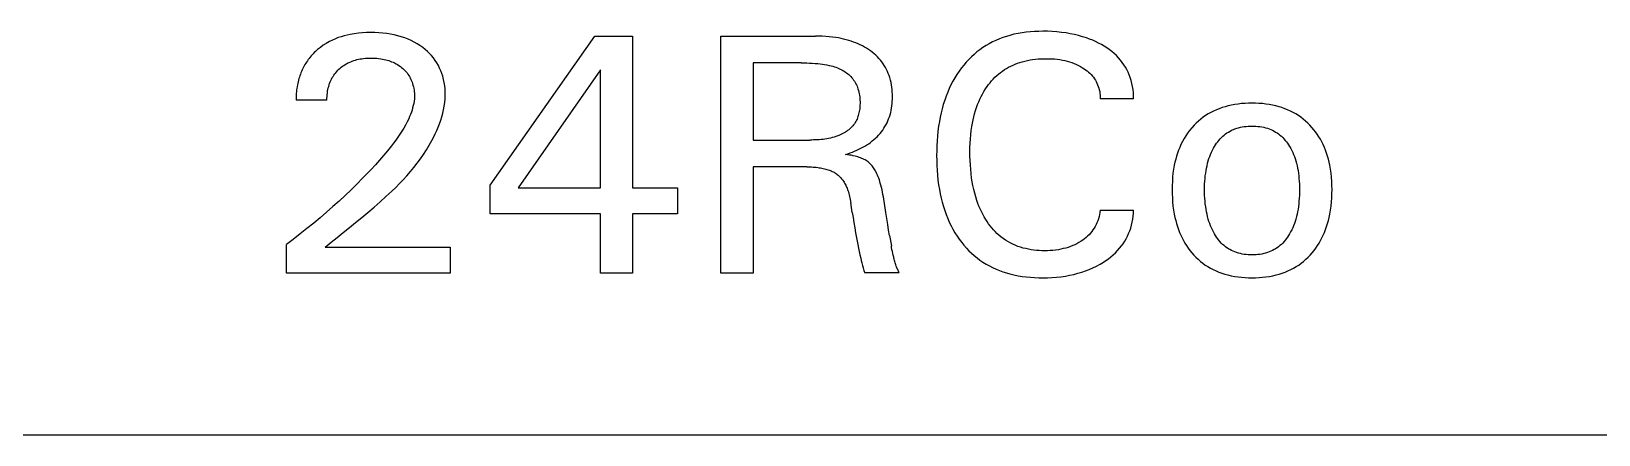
# Model space of a CAD drawing. Extents: x 0 to 420, y 0 to 297.
# Drawn here: x 153.7 to 168.22, y 180.97 to 184.71 of the extents above; entities that cross this region are included whole.
import ezdxf

# ---------------------------------------------------------------- set-up
doc = ezdxf.new("R2010")
doc.units = 0
doc.header["$LTSCALE"] = 23.1
doc.layers.add('10000_FRONT', color=7, linetype='CONTINUOUS')

msp = doc.modelspace()

# ---------------------------------------------------------------- linework, layer by layer
at = {"layer": '10000_FRONT', "color": 7, "linetype": 'CONTINUOUS'}
for p, q in [((156.596, 184.67), (156.568, 184.662)), ((156.623, 184.677), (156.596, 184.67)), ((156.652, 184.683), (156.623, 184.677)), ((156.689, 184.69), (156.652, 184.683)), ((156.727, 184.695), (156.689, 184.69)), ((156.765, 184.698), (156.727, 184.695)), ((156.803, 184.7), (156.765, 184.698)), ((156.841, 184.701), (156.803, 184.7)), ((156.879, 184.701), (156.841, 184.701)), ((156.916, 184.699), (156.879, 184.701)), ((156.953, 184.696), (156.916, 184.699)), ((156.99, 184.691), (156.953, 184.696)), ((157.026, 184.686), (156.99, 184.691)), ((157.059, 184.679), (157.026, 184.686)), ((157.092, 184.671), (157.059, 184.679)), ((157.124, 184.662), (157.092, 184.671)), ((162.763, 184.674), (162.73, 184.665)), ((162.8, 184.684), (162.763, 184.674)), ((162.838, 184.692), (162.8, 184.684)), ((162.876, 184.698), (162.838, 184.692)), ((162.914, 184.703), (162.876, 184.698)), ((162.952, 184.707), (162.914, 184.703)), ((162.99, 184.71), (162.952, 184.707)), ((163.029, 184.711), (162.99, 184.71)), ((163.067, 184.712), (163.029, 184.711)), ((163.11, 184.712), (163.067, 184.712)), ((163.154, 184.71), (163.11, 184.712)), ((163.197, 184.707), (163.154, 184.71)), ((163.24, 184.702), (163.197, 184.707)), ((163.283, 184.697), (163.24, 184.702)), ((163.321, 184.69), (163.283, 184.697)), ((163.36, 184.682), (163.321, 184.69)), ((163.398, 184.673), (163.36, 184.682)), ((163.435, 184.662), (163.398, 184.673)), ((156.339, 184.533), (156.329, 184.523)), ((156.35, 184.542), (156.339, 184.533)), ((156.359, 184.549), (156.35, 184.542)), ((156.367, 184.556), (156.359, 184.549)), ((156.376, 184.563), (156.367, 184.556)), ((156.402, 184.582), (156.376, 184.563)), ((156.43, 184.6), (156.402, 184.582)), ((156.459, 184.616), (156.43, 184.6)), ((156.488, 184.63), (156.459, 184.616)), ((156.514, 184.642), (156.488, 184.63)), ((156.541, 184.653), (156.514, 184.642)), ((156.568, 184.662), (156.541, 184.653)), ((157.156, 184.651), (157.124, 184.662)), ((157.187, 184.639), (157.156, 184.651)), ((157.216, 184.626), (157.187, 184.639)), ((157.244, 184.612), (157.216, 184.626)), ((157.271, 184.596), (157.244, 184.612)), ((157.297, 184.579), (157.271, 184.596)), ((157.323, 184.561), (157.297, 184.579)), ((157.345, 184.544), (157.323, 184.561)), ((157.366, 184.525), (157.345, 184.544)), ((157.386, 184.506), (157.366, 184.525)), ((157.948, 183.284), (158.918, 184.668)), ((158.918, 184.668), (159.266, 184.668)), ((159.266, 184.668), (159.266, 183.259)), ((160.084, 182.468), (160.084, 184.668)), ((160.084, 184.668), (160.961, 184.668)), ((160.992, 184.668), (160.961, 184.668)), ((161.024, 184.667), (160.992, 184.668)), ((161.056, 184.665), (161.024, 184.667)), ((161.087, 184.662), (161.056, 184.665)), ((161.119, 184.659), (161.087, 184.662)), ((161.15, 184.654), (161.119, 184.659)), ((161.174, 184.65), (161.15, 184.654)), ((161.198, 184.646), (161.174, 184.65)), ((161.222, 184.64), (161.198, 184.646)), ((161.245, 184.634), (161.222, 184.64)), ((161.269, 184.628), (161.245, 184.634)), ((161.292, 184.62), (161.269, 184.628)), ((161.315, 184.612), (161.292, 184.62)), ((161.335, 184.604), (161.315, 184.612)), ((161.356, 184.596), (161.335, 184.604)), ((161.376, 184.586), (161.356, 184.596)), ((161.396, 184.576), (161.376, 184.586)), ((161.415, 184.566), (161.396, 184.576)), ((161.435, 184.554), (161.415, 184.566)), ((161.453, 184.542), (161.435, 184.554)), ((161.471, 184.53), (161.453, 184.542)), ((161.487, 184.517), (161.471, 184.53)), ((162.484, 184.541), (162.457, 184.52)), ((162.512, 184.561), (162.484, 184.541)), ((162.541, 184.58), (162.512, 184.561)), ((162.571, 184.597), (162.541, 184.58)), ((162.602, 184.613), (162.571, 184.597)), ((162.633, 184.628), (162.602, 184.613)), ((162.665, 184.641), (162.633, 184.628)), ((162.697, 184.654), (162.665, 184.641)), ((162.73, 184.665), (162.697, 184.654)), ((163.472, 184.65), (163.435, 184.662)), ((163.501, 184.64), (163.472, 184.65)), ((163.529, 184.629), (163.501, 184.64)), ((163.556, 184.616), (163.529, 184.629)), ((163.583, 184.603), (163.556, 184.616)), ((163.61, 184.589), (163.583, 184.603)), ((163.636, 184.573), (163.61, 184.589)), ((163.66, 184.558), (163.636, 184.573)), ((163.683, 184.542), (163.66, 184.558)), ((163.706, 184.524), (163.683, 184.542)), ((156.225, 184.391), (156.218, 184.378)), ((156.232, 184.403), (156.225, 184.391)), ((156.239, 184.415), (156.232, 184.403)), ((156.247, 184.427), (156.239, 184.415)), ((156.255, 184.439), (156.247, 184.427)), ((156.263, 184.45), (156.255, 184.439)), ((156.272, 184.461), (156.263, 184.45)), ((156.281, 184.472), (156.272, 184.461)), ((156.29, 184.483), (156.281, 184.472)), ((156.299, 184.493), (156.29, 184.483)), ((156.309, 184.504), (156.299, 184.493)), ((156.319, 184.514), (156.309, 184.504)), ((156.329, 184.523), (156.319, 184.514)), ((156.569, 184.379), (156.581, 184.387)), ((156.581, 184.387), (156.592, 184.396)), ((156.592, 184.396), (156.604, 184.404)), ((156.604, 184.404), (156.617, 184.411)), ((156.617, 184.411), (156.63, 184.418)), ((156.63, 184.418), (156.643, 184.424)), ((156.643, 184.424), (156.657, 184.43)), ((156.657, 184.43), (156.67, 184.436)), ((156.67, 184.436), (156.684, 184.441)), ((156.684, 184.441), (156.699, 184.445)), ((156.699, 184.445), (156.713, 184.449)), ((156.713, 184.449), (156.728, 184.453)), ((156.728, 184.453), (156.744, 184.456)), ((156.744, 184.456), (156.76, 184.458)), ((156.76, 184.458), (156.776, 184.461)), ((156.776, 184.461), (156.792, 184.462)), ((156.792, 184.462), (156.809, 184.463)), ((156.809, 184.463), (156.825, 184.464)), ((156.825, 184.464), (156.841, 184.464)), ((156.841, 184.464), (156.86, 184.464)), ((156.86, 184.464), (156.878, 184.463)), ((156.878, 184.463), (156.897, 184.462)), ((156.897, 184.462), (156.915, 184.46)), ((156.915, 184.46), (156.934, 184.457)), ((156.934, 184.457), (156.952, 184.454)), ((156.952, 184.454), (156.966, 184.451)), ((156.966, 184.451), (156.98, 184.448)), ((156.98, 184.448), (156.994, 184.444)), ((156.994, 184.444), (157.008, 184.44)), ((157.008, 184.44), (157.021, 184.435)), ((157.021, 184.435), (157.035, 184.43)), ((157.035, 184.43), (157.048, 184.425)), ((157.048, 184.425), (157.062, 184.418)), ((157.062, 184.418), (157.076, 184.411)), ((157.076, 184.411), (157.09, 184.403)), ((157.09, 184.403), (157.103, 184.394)), ((157.103, 184.394), (157.116, 184.385)), ((157.116, 184.385), (157.128, 184.375)), ((157.405, 184.486), (157.386, 184.506)), ((157.423, 184.465), (157.405, 184.486)), ((157.439, 184.442), (157.423, 184.465)), ((157.454, 184.42), (157.439, 184.442)), ((157.468, 184.396), (157.454, 184.42)), ((157.48, 184.371), (157.468, 184.396)), ((160.385, 184.419), (160.385, 183.703)), ((160.83, 184.419), (160.385, 184.419)), ((160.83, 184.419), (160.855, 184.419)), ((160.855, 184.419), (160.881, 184.418)), ((160.881, 184.418), (160.906, 184.417)), ((160.906, 184.417), (160.932, 184.416)), ((160.932, 184.416), (160.957, 184.414)), ((160.957, 184.414), (160.983, 184.412)), ((160.983, 184.412), (161.004, 184.41)), ((161.004, 184.41), (161.025, 184.407)), ((161.025, 184.407), (161.046, 184.404)), ((161.046, 184.404), (161.066, 184.4)), ((161.066, 184.4), (161.087, 184.395)), ((161.087, 184.395), (161.108, 184.391)), ((161.108, 184.391), (161.122, 184.387)), ((161.122, 184.387), (161.136, 184.383)), ((161.136, 184.383), (161.15, 184.378)), ((161.504, 184.504), (161.487, 184.517)), ((161.52, 184.49), (161.504, 184.504)), ((161.535, 184.475), (161.52, 184.49)), ((161.549, 184.46), (161.535, 184.475)), ((161.563, 184.444), (161.549, 184.46)), ((161.576, 184.428), (161.563, 184.444)), ((161.588, 184.411), (161.576, 184.428)), ((161.599, 184.394), (161.588, 184.411)), ((161.61, 184.376), (161.599, 184.394)), ((162.335, 184.399), (162.314, 184.372)), ((162.358, 184.425), (162.335, 184.399)), ((162.381, 184.45), (162.358, 184.425)), ((162.405, 184.475), (162.381, 184.45)), ((162.431, 184.498), (162.405, 184.475)), ((162.457, 184.52), (162.431, 184.498)), ((162.75, 184.378), (162.77, 184.389)), ((162.77, 184.389), (162.791, 184.398)), ((162.791, 184.398), (162.811, 184.407)), ((162.811, 184.407), (162.832, 184.415)), ((162.832, 184.415), (162.854, 184.423)), ((162.854, 184.423), (162.875, 184.429)), ((162.875, 184.429), (162.9, 184.436)), ((162.9, 184.436), (162.924, 184.441)), ((162.924, 184.441), (162.949, 184.446)), ((162.949, 184.446), (162.973, 184.45)), ((162.973, 184.45), (162.998, 184.453)), ((162.998, 184.453), (163.023, 184.455)), ((163.023, 184.455), (163.048, 184.457)), ((163.048, 184.457), (163.073, 184.458)), ((163.073, 184.458), (163.098, 184.458)), ((163.098, 184.458), (163.124, 184.458)), ((163.124, 184.458), (163.149, 184.456)), ((163.149, 184.456), (163.175, 184.455)), ((163.175, 184.455), (163.2, 184.452)), ((163.2, 184.452), (163.225, 184.449)), ((163.225, 184.449), (163.248, 184.445)), ((163.248, 184.445), (163.271, 184.44)), ((163.271, 184.44), (163.293, 184.434)), ((163.293, 184.434), (163.315, 184.428)), ((163.315, 184.428), (163.337, 184.421)), ((163.337, 184.421), (163.358, 184.413)), ((163.358, 184.413), (163.378, 184.404)), ((163.378, 184.404), (163.397, 184.395)), ((163.397, 184.395), (163.416, 184.385)), ((163.416, 184.385), (163.435, 184.374)), ((163.728, 184.506), (163.706, 184.524)), ((163.749, 184.487), (163.728, 184.506)), ((163.768, 184.466), (163.749, 184.487)), ((163.787, 184.445), (163.768, 184.466)), ((163.803, 184.424), (163.787, 184.445)), ((163.819, 184.402), (163.803, 184.424)), ((163.833, 184.379), (163.819, 184.402)), ((156.169, 184.244), (156.165, 184.229)), ((156.173, 184.259), (156.169, 184.244)), ((156.177, 184.273), (156.173, 184.259)), ((156.181, 184.287), (156.177, 184.273)), ((156.185, 184.3), (156.181, 184.287)), ((156.19, 184.314), (156.185, 184.3)), ((156.195, 184.327), (156.19, 184.314)), ((156.2, 184.34), (156.195, 184.327)), ((156.206, 184.353), (156.2, 184.34)), ((156.212, 184.366), (156.206, 184.353)), ((156.218, 184.378), (156.212, 184.366)), ((156.461, 184.229), (156.466, 184.242)), ((156.466, 184.242), (156.472, 184.256)), ((156.472, 184.256), (156.478, 184.269)), ((156.478, 184.269), (156.485, 184.282)), ((156.485, 184.282), (156.493, 184.294)), ((156.493, 184.294), (156.501, 184.306)), ((156.501, 184.306), (156.509, 184.317)), ((156.509, 184.317), (156.518, 184.328)), ((156.518, 184.328), (156.527, 184.339)), ((156.527, 184.339), (156.537, 184.35)), ((156.537, 184.35), (156.547, 184.36)), ((156.547, 184.36), (156.558, 184.369)), ((156.558, 184.369), (156.569, 184.379)), ((157.128, 184.375), (157.139, 184.366)), ((157.139, 184.366), (157.149, 184.357)), ((157.149, 184.357), (157.159, 184.347)), ((157.159, 184.347), (157.169, 184.336)), ((157.169, 184.336), (157.178, 184.326)), ((157.178, 184.326), (157.186, 184.315)), ((157.186, 184.315), (157.194, 184.303)), ((157.194, 184.303), (157.201, 184.291)), ((157.201, 184.291), (157.208, 184.279)), ((157.208, 184.279), (157.214, 184.266)), ((157.214, 184.266), (157.22, 184.253)), ((157.22, 184.253), (157.225, 184.24)), ((157.225, 184.24), (157.23, 184.227)), ((157.491, 184.346), (157.48, 184.371)), ((157.5, 184.321), (157.491, 184.346)), ((157.509, 184.295), (157.5, 184.321)), ((157.516, 184.266), (157.509, 184.295)), ((157.522, 184.237), (157.516, 184.266)), ((157.527, 184.207), (157.522, 184.237)), ((158.971, 184.355), (158.206, 183.259)), ((158.971, 183.259), (158.971, 184.355)), ((161.15, 184.378), (161.164, 184.373)), ((161.164, 184.373), (161.177, 184.367)), ((161.177, 184.367), (161.191, 184.362)), ((161.191, 184.362), (161.204, 184.355)), ((161.204, 184.355), (161.216, 184.349)), ((161.216, 184.349), (161.227, 184.342)), ((161.227, 184.342), (161.238, 184.334)), ((161.238, 184.334), (161.249, 184.327)), ((161.249, 184.327), (161.26, 184.318)), ((161.26, 184.318), (161.27, 184.31)), ((161.27, 184.31), (161.28, 184.301)), ((161.28, 184.301), (161.289, 184.291)), ((161.289, 184.291), (161.298, 184.281)), ((161.298, 184.281), (161.307, 184.271)), ((161.307, 184.271), (161.314, 184.26)), ((161.314, 184.26), (161.322, 184.249)), ((161.322, 184.249), (161.328, 184.237)), ((161.328, 184.237), (161.335, 184.226)), ((161.62, 184.358), (161.61, 184.376)), ((161.628, 184.339), (161.62, 184.358)), ((161.636, 184.32), (161.628, 184.339)), ((161.644, 184.301), (161.636, 184.32)), ((161.65, 184.282), (161.644, 184.301)), ((161.656, 184.26), (161.65, 184.282)), ((161.661, 184.238), (161.656, 184.26)), ((161.666, 184.216), (161.661, 184.238)), ((162.234, 184.248), (162.216, 184.215)), ((162.252, 184.28), (162.234, 184.248)), ((162.271, 184.311), (162.252, 184.28)), ((162.292, 184.342), (162.271, 184.311)), ((162.314, 184.372), (162.292, 184.342)), ((162.564, 184.217), (162.578, 184.235)), ((162.578, 184.235), (162.593, 184.252)), ((162.593, 184.252), (162.608, 184.269)), ((162.608, 184.269), (162.624, 184.285)), ((162.624, 184.285), (162.64, 184.301)), ((162.64, 184.301), (162.657, 184.315)), ((162.657, 184.315), (162.675, 184.329)), ((162.675, 184.329), (162.693, 184.343)), ((162.693, 184.343), (162.711, 184.356)), ((162.711, 184.356), (162.731, 184.367)), ((162.731, 184.367), (162.75, 184.378)), ((163.435, 184.374), (163.449, 184.365)), ((163.449, 184.365), (163.463, 184.355)), ((163.463, 184.355), (163.477, 184.344)), ((163.477, 184.344), (163.49, 184.334)), ((163.49, 184.334), (163.503, 184.322)), ((163.503, 184.322), (163.515, 184.31)), ((163.515, 184.31), (163.526, 184.297)), ((163.526, 184.297), (163.536, 184.285)), ((163.536, 184.285), (163.545, 184.272)), ((163.545, 184.272), (163.554, 184.259)), ((163.554, 184.259), (163.561, 184.245)), ((163.561, 184.245), (163.568, 184.231)), ((163.846, 184.356), (163.833, 184.379)), ((163.857, 184.332), (163.846, 184.356)), ((163.868, 184.307), (163.857, 184.332)), ((163.877, 184.282), (163.868, 184.307)), ((163.886, 184.255), (163.877, 184.282)), ((163.893, 184.227), (163.886, 184.255)), ((156.152, 184.136), (156.151, 184.121)), ((156.151, 184.121), (156.151, 184.105)), ((156.151, 184.105), (156.151, 184.09)), ((156.151, 184.09), (156.151, 184.074)), ((156.154, 184.152), (156.152, 184.136)), ((156.155, 184.167), (156.154, 184.152)), ((156.157, 184.183), (156.155, 184.167)), ((156.16, 184.198), (156.157, 184.183)), ((156.162, 184.214), (156.16, 184.198)), ((156.165, 184.229), (156.162, 184.214)), ((156.436, 184.09), (156.437, 184.106)), ((156.436, 184.074), (156.436, 184.09)), ((156.437, 184.106), (156.438, 184.123)), ((156.438, 184.123), (156.44, 184.139)), ((156.44, 184.139), (156.442, 184.155)), ((156.442, 184.155), (156.445, 184.171)), ((156.445, 184.171), (156.448, 184.186)), ((156.448, 184.186), (156.452, 184.201)), ((156.452, 184.201), (156.456, 184.215)), ((156.456, 184.215), (156.461, 184.229)), ((157.23, 184.227), (157.233, 184.213)), ((157.233, 184.213), (157.237, 184.198)), ((157.237, 184.198), (157.24, 184.183)), ((157.24, 184.183), (157.243, 184.167)), ((157.243, 184.167), (157.245, 184.152)), ((157.245, 184.152), (157.246, 184.137)), ((157.246, 184.137), (157.247, 184.121)), ((157.247, 184.106), (157.246, 184.085)), ((157.247, 184.121), (157.247, 184.106)), ((157.53, 184.178), (157.527, 184.207)), ((157.532, 184.148), (157.53, 184.178)), ((157.531, 184.084), (157.532, 184.118)), ((157.532, 184.118), (157.532, 184.148)), ((161.335, 184.226), (161.34, 184.214)), ((161.34, 184.214), (161.346, 184.202)), ((161.346, 184.202), (161.351, 184.189)), ((161.351, 184.189), (161.355, 184.177)), ((161.355, 184.177), (161.359, 184.163)), ((161.359, 184.163), (161.363, 184.148)), ((161.363, 184.148), (161.366, 184.133)), ((161.366, 184.133), (161.369, 184.119)), ((161.369, 184.119), (161.371, 184.104)), ((161.371, 184.104), (161.372, 184.089)), ((161.669, 184.194), (161.666, 184.216)), ((161.672, 184.171), (161.669, 184.194)), ((161.673, 184.149), (161.672, 184.171)), ((161.674, 184.127), (161.673, 184.149)), ((161.675, 184.104), (161.674, 184.127)), ((161.674, 184.083), (161.675, 184.104)), ((162.171, 184.11), (162.158, 184.072)), ((162.186, 184.147), (162.171, 184.11)), ((162.201, 184.181), (162.186, 184.147)), ((162.216, 184.215), (162.201, 184.181)), ((162.484, 184.082), (162.495, 184.106)), ((162.495, 184.106), (162.508, 184.13)), ((162.508, 184.13), (162.521, 184.154)), ((162.521, 184.154), (162.536, 184.177)), ((162.536, 184.177), (162.551, 184.199)), ((162.551, 184.199), (162.564, 184.217)), ((163.568, 184.231), (163.575, 184.216)), ((163.575, 184.216), (163.581, 184.201)), ((163.581, 184.201), (163.586, 184.185)), ((163.586, 184.185), (163.59, 184.169)), ((163.59, 184.169), (163.594, 184.152)), ((163.594, 184.152), (163.596, 184.136)), ((163.596, 184.136), (163.598, 184.119)), ((163.598, 184.119), (163.599, 184.102)), ((163.599, 184.102), (163.599, 184.085)), ((163.899, 184.199), (163.893, 184.227)), ((163.903, 184.171), (163.899, 184.199)), ((163.906, 184.142), (163.903, 184.171)), ((163.908, 184.114), (163.906, 184.142)), ((163.907, 184.085), (163.908, 184.114)), ((156.436, 184.074), (156.151, 184.074)), ((157.218, 183.961), (157.21, 183.941)), ((157.224, 183.981), (157.218, 183.961)), ((157.23, 184.001), (157.224, 183.981)), ((157.236, 184.022), (157.23, 184.001)), ((157.24, 184.043), (157.236, 184.022)), ((157.243, 184.064), (157.24, 184.043)), ((157.246, 184.085), (157.243, 184.064)), ((157.501, 183.918), (157.509, 183.951)), ((157.509, 183.951), (157.517, 183.984)), ((157.517, 183.984), (157.523, 184.017)), ((157.523, 184.017), (157.528, 184.051)), ((157.528, 184.051), (157.531, 184.084)), ((161.364, 183.956), (161.361, 183.944)), ((161.367, 183.968), (161.364, 183.956)), ((161.369, 183.981), (161.367, 183.968)), ((161.371, 183.993), (161.369, 183.981)), ((161.372, 184.006), (161.371, 183.993)), ((161.372, 184.089), (161.373, 184.074)), ((161.373, 184.018), (161.372, 184.006)), ((161.373, 184.074), (161.374, 184.058)), ((161.374, 184.043), (161.373, 184.031)), ((161.373, 184.031), (161.373, 184.018)), ((161.374, 184.058), (161.374, 184.043)), ((161.652, 183.937), (161.658, 183.958)), ((161.658, 183.958), (161.662, 183.978)), ((161.662, 183.978), (161.666, 183.999)), ((161.666, 183.999), (161.669, 184.02)), ((161.669, 184.02), (161.672, 184.041)), ((161.672, 184.041), (161.673, 184.062)), ((161.673, 184.062), (161.674, 184.083)), ((162.125, 183.955), (162.116, 183.916)), ((162.135, 183.994), (162.125, 183.955)), ((162.145, 184.033), (162.135, 183.994)), ((162.158, 184.072), (162.145, 184.033)), ((162.427, 183.918), (162.435, 183.947)), ((162.435, 183.947), (162.443, 183.976)), ((162.443, 183.976), (162.452, 184.004)), ((162.452, 184.004), (162.463, 184.032)), ((162.463, 184.032), (162.473, 184.057)), ((162.473, 184.057), (162.484, 184.082)), ((163.907, 184.085), (163.599, 184.085)), ((164.598, 183.945), (164.575, 183.93)), ((164.623, 183.959), (164.598, 183.945)), ((164.649, 183.972), (164.623, 183.959)), ((164.675, 183.984), (164.649, 183.972)), ((164.701, 183.994), (164.675, 183.984)), ((164.728, 184.004), (164.701, 183.994)), ((164.756, 184.012), (164.728, 184.004)), ((164.783, 184.02), (164.756, 184.012)), ((164.815, 184.027), (164.783, 184.02)), ((164.846, 184.033), (164.815, 184.027)), ((164.878, 184.037), (164.846, 184.033)), ((164.909, 184.041), (164.878, 184.037)), ((164.941, 184.043), (164.909, 184.041)), ((164.973, 184.044), (164.941, 184.043)), ((165.005, 184.045), (164.973, 184.044)), ((165.037, 184.044), (165.005, 184.045)), ((165.069, 184.043), (165.037, 184.044)), ((165.101, 184.041), (165.069, 184.043)), ((165.133, 184.037), (165.101, 184.041)), ((165.164, 184.033), (165.133, 184.037)), ((165.196, 184.027), (165.164, 184.033)), ((165.227, 184.02), (165.196, 184.027)), ((165.255, 184.012), (165.227, 184.02)), ((165.282, 184.004), (165.255, 184.012)), ((165.309, 183.994), (165.282, 184.004)), ((165.335, 183.984), (165.309, 183.994)), ((165.362, 183.972), (165.335, 183.984)), ((165.387, 183.959), (165.362, 183.972)), ((165.412, 183.945), (165.387, 183.959)), ((165.435, 183.93), (165.412, 183.945)), ((157.147, 183.813), (157.129, 183.784)), ((157.163, 183.842), (157.147, 183.813)), ((157.179, 183.871), (157.163, 183.842)), ((157.193, 183.901), (157.179, 183.871)), ((157.202, 183.921), (157.193, 183.901)), ((157.21, 183.941), (157.202, 183.921)), ((157.453, 183.79), (157.467, 183.822)), ((157.467, 183.822), (157.479, 183.854)), ((157.479, 183.854), (157.49, 183.886)), ((157.49, 183.886), (157.501, 183.918)), ((161.28, 183.807), (161.27, 183.799)), ((161.289, 183.816), (161.28, 183.807)), ((161.298, 183.825), (161.289, 183.816)), ((161.307, 183.834), (161.298, 183.825)), ((161.315, 183.844), (161.307, 183.834)), ((161.322, 183.854), (161.315, 183.844)), ((161.329, 183.865), (161.322, 183.854)), ((161.335, 183.875), (161.329, 183.865)), ((161.341, 183.886), (161.335, 183.875)), ((161.346, 183.897), (161.341, 183.886)), ((161.35, 183.908), (161.346, 183.897)), ((161.354, 183.92), (161.35, 183.908)), ((161.358, 183.932), (161.354, 183.92)), ((161.361, 183.944), (161.358, 183.932)), ((161.584, 183.796), (161.595, 183.813)), ((161.595, 183.813), (161.605, 183.829)), ((161.605, 183.829), (161.615, 183.846)), ((161.615, 183.846), (161.624, 183.864)), ((161.624, 183.864), (161.632, 183.882)), ((161.632, 183.882), (161.639, 183.9)), ((161.639, 183.9), (161.646, 183.918)), ((161.646, 183.918), (161.652, 183.937)), ((162.102, 183.831), (162.096, 183.786)), ((162.109, 183.876), (162.102, 183.831)), ((162.116, 183.916), (162.109, 183.876)), ((162.404, 183.791), (162.407, 183.811)), ((162.407, 183.811), (162.41, 183.83)), ((162.41, 183.83), (162.415, 183.86)), ((162.415, 183.86), (162.421, 183.889)), ((162.421, 183.889), (162.427, 183.918)), ((164.446, 183.815), (164.426, 183.791)), ((164.45, 183.82), (164.446, 183.815)), ((164.469, 183.841), (164.45, 183.82)), ((164.488, 183.86), (164.469, 183.841)), ((164.509, 183.879), (164.488, 183.86)), ((164.53, 183.897), (164.509, 183.879)), ((164.552, 183.914), (164.53, 183.897)), ((164.575, 183.93), (164.552, 183.914)), ((164.816, 183.793), (164.832, 183.8)), ((164.832, 183.8), (164.847, 183.806)), ((164.847, 183.806), (164.863, 183.812)), ((164.863, 183.812), (164.88, 183.817)), ((164.88, 183.817), (164.897, 183.821)), ((164.897, 183.821), (164.915, 183.825)), ((164.915, 183.825), (164.933, 183.828)), ((164.933, 183.828), (164.951, 183.83)), ((164.951, 183.83), (164.969, 183.832)), ((164.969, 183.832), (164.987, 183.832)), ((164.987, 183.832), (165.005, 183.833)), ((165.005, 183.833), (165.023, 183.832)), ((165.023, 183.832), (165.041, 183.832)), ((165.041, 183.832), (165.059, 183.83)), ((165.059, 183.83), (165.077, 183.828)), ((165.077, 183.828), (165.095, 183.825)), ((165.095, 183.825), (165.113, 183.821)), ((165.113, 183.821), (165.13, 183.817)), ((165.13, 183.817), (165.148, 183.812)), ((165.148, 183.812), (165.163, 183.806)), ((165.163, 183.806), (165.179, 183.8)), ((165.179, 183.8), (165.194, 183.793)), ((165.458, 183.914), (165.435, 183.93)), ((165.48, 183.897), (165.458, 183.914)), ((165.501, 183.879), (165.48, 183.897)), ((165.522, 183.86), (165.501, 183.879)), ((165.541, 183.841), (165.522, 183.86)), ((165.56, 183.82), (165.541, 183.841)), ((165.578, 183.799), (165.56, 183.82)), ((165.594, 183.778), (165.578, 183.799)), ((157.053, 183.675), (157.033, 183.649)), ((157.073, 183.702), (157.053, 183.675)), ((157.093, 183.729), (157.073, 183.702)), ((157.111, 183.756), (157.093, 183.729)), ((157.129, 183.784), (157.111, 183.756)), ((157.358, 183.611), (157.384, 183.654)), ((157.384, 183.654), (157.408, 183.698)), ((157.408, 183.698), (157.424, 183.728)), ((157.424, 183.728), (157.439, 183.759)), ((157.439, 183.759), (157.453, 183.79)), ((160.385, 183.703), (160.909, 183.703)), ((160.927, 183.703), (160.909, 183.703)), ((160.944, 183.704), (160.927, 183.703)), ((160.961, 183.704), (160.944, 183.704)), ((160.979, 183.705), (160.961, 183.704)), ((160.996, 183.706), (160.979, 183.705)), ((161.014, 183.707), (160.996, 183.706)), ((161.031, 183.709), (161.014, 183.707)), ((161.048, 183.711), (161.031, 183.709)), ((161.066, 183.714), (161.048, 183.711)), ((161.083, 183.717), (161.066, 183.714)), ((161.1, 183.721), (161.083, 183.717)), ((161.117, 183.725), (161.1, 183.721)), ((161.134, 183.73), (161.117, 183.725)), ((161.151, 183.735), (161.134, 183.73)), ((161.167, 183.741), (161.151, 183.735)), ((161.179, 183.746), (161.167, 183.741)), ((161.191, 183.751), (161.179, 183.746)), ((161.203, 183.757), (161.191, 183.751)), ((161.215, 183.763), (161.203, 183.757)), ((161.227, 183.769), (161.215, 183.763)), ((161.238, 183.776), (161.227, 183.769)), ((161.249, 183.783), (161.238, 183.776)), ((161.259, 183.791), (161.249, 183.783)), ((161.27, 183.799), (161.259, 183.791)), ((161.419, 183.647), (161.437, 183.658)), ((161.437, 183.658), (161.454, 183.669)), ((161.454, 183.669), (161.47, 183.681)), ((161.47, 183.681), (161.486, 183.694)), ((161.486, 183.694), (161.502, 183.707)), ((161.502, 183.707), (161.517, 183.72)), ((161.517, 183.72), (161.532, 183.734)), ((161.532, 183.734), (161.546, 183.749)), ((161.546, 183.749), (161.559, 183.764)), ((161.559, 183.764), (161.572, 183.78)), ((161.572, 183.78), (161.584, 183.796)), ((162.088, 183.695), (162.085, 183.649)), ((162.091, 183.74), (162.088, 183.695)), ((162.096, 183.786), (162.091, 183.74)), ((162.392, 183.634), (162.394, 183.673)), ((162.394, 183.673), (162.396, 183.713)), ((162.396, 183.713), (162.399, 183.752)), ((162.399, 183.752), (162.404, 183.791)), ((164.347, 183.662), (164.335, 183.635)), ((164.361, 183.689), (164.347, 183.662)), ((164.375, 183.716), (164.361, 183.689)), ((164.391, 183.742), (164.375, 183.716)), ((164.408, 183.767), (164.391, 183.742)), ((164.426, 183.791), (164.408, 183.767)), ((164.657, 183.644), (164.667, 183.659)), ((164.667, 183.659), (164.676, 183.673)), ((164.676, 183.673), (164.687, 183.687)), ((164.687, 183.687), (164.698, 183.7)), ((164.698, 183.7), (164.709, 183.713)), ((164.709, 183.713), (164.721, 183.726)), ((164.721, 183.726), (164.734, 183.738)), ((164.734, 183.738), (164.747, 183.749)), ((164.747, 183.749), (164.76, 183.759)), ((164.76, 183.759), (164.773, 183.769)), ((164.773, 183.769), (164.787, 183.777)), ((164.787, 183.777), (164.802, 183.786)), ((164.802, 183.786), (164.816, 183.793)), ((165.194, 183.793), (165.209, 183.786)), ((165.209, 183.786), (165.223, 183.777)), ((165.223, 183.777), (165.237, 183.769)), ((165.237, 183.769), (165.251, 183.759)), ((165.251, 183.759), (165.264, 183.749)), ((165.264, 183.749), (165.277, 183.738)), ((165.277, 183.738), (165.289, 183.726)), ((165.289, 183.726), (165.301, 183.713)), ((165.301, 183.713), (165.313, 183.7)), ((165.313, 183.7), (165.324, 183.687)), ((165.324, 183.687), (165.334, 183.673)), ((165.334, 183.673), (165.344, 183.659)), ((165.344, 183.659), (165.353, 183.644)), ((165.61, 183.756), (165.594, 183.778)), ((165.625, 183.733), (165.61, 183.756)), ((165.638, 183.71), (165.625, 183.733)), ((165.651, 183.686), (165.638, 183.71)), ((165.663, 183.662), (165.651, 183.686)), ((165.675, 183.635), (165.663, 183.662)), ((156.923, 183.516), (156.885, 183.473)), ((156.961, 183.56), (156.923, 183.516)), ((156.997, 183.604), (156.961, 183.56)), ((157.033, 183.649), (156.997, 183.604)), ((157.272, 183.488), (157.302, 183.528)), ((157.302, 183.528), (157.33, 183.569)), ((157.33, 183.569), (157.358, 183.611)), ((161.24, 183.569), (161.261, 183.576)), ((161.258, 183.567), (161.24, 183.569)), ((161.276, 183.564), (161.258, 183.567)), ((161.261, 183.576), (161.282, 183.583)), ((161.293, 183.561), (161.276, 183.564)), ((161.282, 183.583), (161.303, 183.591)), ((161.311, 183.557), (161.293, 183.561)), ((161.303, 183.591), (161.324, 183.599)), ((161.329, 183.553), (161.311, 183.557)), ((161.324, 183.599), (161.344, 183.608)), ((161.341, 183.55), (161.329, 183.553)), ((161.354, 183.546), (161.341, 183.55)), ((161.344, 183.608), (161.363, 183.617)), ((161.366, 183.542), (161.354, 183.546)), ((161.363, 183.617), (161.382, 183.626)), ((161.378, 183.538), (161.366, 183.542)), ((161.39, 183.533), (161.378, 183.538)), ((161.382, 183.626), (161.401, 183.636)), ((161.401, 183.528), (161.39, 183.533)), ((161.401, 183.636), (161.419, 183.647)), ((161.411, 183.523), (161.401, 183.528)), ((161.421, 183.518), (161.411, 183.523)), ((161.43, 183.512), (161.421, 183.518)), ((161.439, 183.506), (161.43, 183.512)), ((162.084, 183.604), (162.083, 183.558)), ((162.083, 183.558), (162.084, 183.513)), ((162.085, 183.649), (162.084, 183.604)), ((162.084, 183.513), (162.085, 183.468)), ((162.392, 183.594), (162.392, 183.634)), ((162.392, 183.553), (162.392, 183.594)), ((162.393, 183.513), (162.392, 183.553)), ((162.396, 183.472), (162.393, 183.513)), ((164.298, 183.526), (164.291, 183.498)), ((164.306, 183.554), (164.298, 183.526)), ((164.315, 183.581), (164.306, 183.554)), ((164.324, 183.609), (164.315, 183.581)), ((164.335, 183.635), (164.324, 183.609)), ((164.593, 183.487), (164.599, 183.51)), ((164.599, 183.51), (164.606, 183.531)), ((164.606, 183.531), (164.613, 183.551)), ((164.613, 183.551), (164.621, 183.57)), ((164.621, 183.57), (164.629, 183.589)), ((164.629, 183.589), (164.638, 183.608)), ((164.638, 183.608), (164.647, 183.626)), ((164.647, 183.626), (164.657, 183.644)), ((165.353, 183.644), (165.355, 183.641)), ((165.355, 183.641), (165.365, 183.623)), ((165.365, 183.623), (165.374, 183.605)), ((165.374, 183.605), (165.382, 183.587)), ((165.382, 183.587), (165.39, 183.569)), ((165.39, 183.569), (165.397, 183.55)), ((165.397, 183.55), (165.404, 183.531)), ((165.404, 183.531), (165.411, 183.51)), ((165.411, 183.51), (165.417, 183.487)), ((165.686, 183.609), (165.675, 183.635)), ((165.696, 183.581), (165.686, 183.609)), ((165.704, 183.554), (165.696, 183.581)), ((165.712, 183.526), (165.704, 183.554)), ((165.719, 183.498), (165.712, 183.526)), ((156.806, 183.389), (156.766, 183.348)), ((156.846, 183.431), (156.806, 183.389)), ((156.885, 183.473), (156.846, 183.431)), ((157.143, 183.335), (157.177, 183.372)), ((157.177, 183.372), (157.209, 183.41)), ((157.209, 183.41), (157.241, 183.449)), ((157.241, 183.449), (157.272, 183.488)), ((160.385, 183.454), (160.385, 182.468)), ((160.881, 183.454), (160.385, 183.454)), ((160.881, 183.454), (160.896, 183.454)), ((160.896, 183.454), (160.91, 183.453)), ((160.91, 183.453), (160.925, 183.453)), ((160.925, 183.453), (160.939, 183.452)), ((160.939, 183.452), (160.954, 183.451)), ((160.954, 183.451), (160.968, 183.45)), ((160.968, 183.45), (160.983, 183.448)), ((160.983, 183.448), (160.997, 183.446)), ((160.997, 183.446), (161.009, 183.444)), ((161.009, 183.444), (161.021, 183.442)), ((161.021, 183.442), (161.033, 183.44)), ((161.033, 183.44), (161.045, 183.437)), ((161.045, 183.437), (161.056, 183.434)), ((161.056, 183.434), (161.068, 183.43)), ((161.068, 183.43), (161.08, 183.427)), ((161.08, 183.427), (161.091, 183.423)), ((161.091, 183.423), (161.1, 183.419)), ((161.1, 183.419), (161.108, 183.416)), ((161.108, 183.416), (161.116, 183.412)), ((161.116, 183.412), (161.125, 183.408)), ((161.125, 183.408), (161.133, 183.404)), ((161.133, 183.404), (161.141, 183.399)), ((161.141, 183.399), (161.148, 183.394)), ((161.148, 183.394), (161.156, 183.389)), ((161.156, 183.389), (161.163, 183.384)), ((161.163, 183.384), (161.171, 183.378)), ((161.171, 183.378), (161.178, 183.372)), ((161.178, 183.372), (161.184, 183.365)), ((161.184, 183.365), (161.191, 183.358)), ((161.448, 183.5), (161.439, 183.506)), ((161.456, 183.493), (161.448, 183.5)), ((161.464, 183.486), (161.456, 183.493)), ((161.472, 183.478), (161.464, 183.486)), ((161.479, 183.47), (161.472, 183.478)), ((161.486, 183.462), (161.479, 183.47)), ((161.493, 183.453), (161.486, 183.462)), ((161.499, 183.445), (161.493, 183.453)), ((161.506, 183.436), (161.499, 183.445)), ((161.511, 183.426), (161.506, 183.436)), ((161.517, 183.417), (161.511, 183.426)), ((161.524, 183.404), (161.517, 183.417)), ((161.531, 183.39), (161.524, 183.404)), ((161.537, 183.376), (161.531, 183.39)), ((161.543, 183.362), (161.537, 183.376)), ((162.085, 183.468), (162.088, 183.423)), ((162.088, 183.423), (162.091, 183.377)), ((162.091, 183.377), (162.096, 183.332)), ((162.399, 183.431), (162.396, 183.472)), ((162.403, 183.391), (162.399, 183.431)), ((162.408, 183.35), (162.403, 183.391)), ((164.273, 183.395), (164.269, 183.357)), ((164.279, 183.432), (164.273, 183.395)), ((164.285, 183.47), (164.279, 183.432)), ((164.291, 183.498), (164.285, 183.47)), ((164.57, 183.346), (164.572, 183.372)), ((164.572, 183.372), (164.576, 183.397)), ((164.576, 183.397), (164.579, 183.42)), ((164.579, 183.42), (164.583, 183.443)), ((164.583, 183.443), (164.588, 183.465)), ((164.588, 183.465), (164.593, 183.487)), ((165.417, 183.487), (165.422, 183.465)), ((165.422, 183.465), (165.427, 183.443)), ((165.427, 183.443), (165.431, 183.42)), ((165.431, 183.42), (165.435, 183.397)), ((165.435, 183.397), (165.438, 183.372)), ((165.438, 183.372), (165.44, 183.346)), ((165.725, 183.47), (165.719, 183.498)), ((165.732, 183.432), (165.725, 183.47)), ((165.737, 183.395), (165.732, 183.432)), ((165.741, 183.357), (165.737, 183.395)), ((156.659, 183.241), (156.604, 183.189)), ((156.713, 183.294), (156.659, 183.241)), ((156.766, 183.348), (156.713, 183.294)), ((156.983, 183.178), (157.037, 183.228)), ((157.037, 183.228), (157.073, 183.263)), ((157.073, 183.263), (157.108, 183.299)), ((157.108, 183.299), (157.143, 183.335)), ((157.948, 183.019), (157.948, 183.284)), ((158.206, 183.259), (158.971, 183.259)), ((159.266, 183.259), (159.682, 183.259)), ((159.682, 183.259), (159.682, 183.019)), ((161.191, 183.358), (161.197, 183.351)), ((161.197, 183.351), (161.203, 183.344)), ((161.203, 183.344), (161.209, 183.337)), ((161.209, 183.337), (161.215, 183.329)), ((161.215, 183.329), (161.22, 183.321)), ((161.22, 183.321), (161.226, 183.312)), ((161.226, 183.312), (161.231, 183.303)), ((161.231, 183.303), (161.237, 183.294)), ((161.237, 183.294), (161.241, 183.284)), ((161.241, 183.284), (161.246, 183.275)), ((161.246, 183.275), (161.25, 183.265)), ((161.25, 183.265), (161.254, 183.255)), ((161.254, 183.255), (161.258, 183.245)), ((161.258, 183.245), (161.262, 183.235)), ((161.262, 183.235), (161.266, 183.221)), ((161.266, 183.221), (161.27, 183.207)), ((161.548, 183.348), (161.543, 183.362)), ((161.553, 183.333), (161.548, 183.348)), ((161.558, 183.319), (161.553, 183.333)), ((161.562, 183.304), (161.558, 183.319)), ((161.568, 183.283), (161.562, 183.304)), ((161.573, 183.262), (161.568, 183.283)), ((161.578, 183.241), (161.573, 183.262)), ((161.582, 183.219), (161.578, 183.241)), ((161.586, 183.198), (161.582, 183.219)), ((162.096, 183.332), (162.102, 183.288)), ((162.102, 183.288), (162.109, 183.243)), ((162.109, 183.243), (162.117, 183.204)), ((162.414, 183.315), (162.408, 183.35)), ((162.42, 183.28), (162.414, 183.315)), ((162.428, 183.245), (162.42, 183.28)), ((162.436, 183.21), (162.428, 183.245)), ((164.267, 183.319), (164.265, 183.281)), ((164.265, 183.281), (164.265, 183.243)), ((164.265, 183.243), (164.265, 183.205)), ((164.269, 183.357), (164.267, 183.319)), ((164.565, 183.242), (164.566, 183.268)), ((164.566, 183.215), (164.565, 183.242)), ((164.566, 183.294), (164.568, 183.32)), ((164.566, 183.268), (164.566, 183.294)), ((164.568, 183.32), (164.57, 183.346)), ((165.44, 183.346), (165.442, 183.32)), ((165.442, 183.32), (165.444, 183.294)), ((165.444, 183.294), (165.445, 183.268)), ((165.445, 183.268), (165.445, 183.242)), ((165.445, 183.242), (165.445, 183.215)), ((165.744, 183.319), (165.741, 183.357)), ((165.745, 183.281), (165.744, 183.319)), ((165.746, 183.243), (165.745, 183.281)), ((165.745, 183.205), (165.746, 183.243)), ((156.49, 183.085), (156.431, 183.033)), ((156.548, 183.137), (156.49, 183.085)), ((156.604, 183.189), (156.548, 183.137)), ((156.816, 183.032), (156.872, 183.079)), ((156.872, 183.079), (156.928, 183.128)), ((156.928, 183.128), (156.983, 183.178)), ((161.27, 183.207), (161.274, 183.193)), ((161.274, 183.193), (161.277, 183.18)), ((161.277, 183.18), (161.28, 183.166)), ((161.28, 183.166), (161.283, 183.152)), ((161.283, 183.152), (161.286, 183.137)), ((161.286, 183.137), (161.288, 183.123)), ((161.302, 183.031), (161.288, 183.123)), ((161.59, 183.176), (161.586, 183.198)), ((161.594, 183.154), (161.59, 183.176)), ((161.6, 183.113), (161.594, 183.154)), ((161.612, 183.03), (161.6, 183.113)), ((162.117, 183.204), (162.125, 183.164)), ((162.125, 183.164), (162.135, 183.126)), ((162.135, 183.126), (162.146, 183.087)), ((162.146, 183.087), (162.158, 183.049)), ((162.446, 183.175), (162.436, 183.21)), ((162.457, 183.141), (162.446, 183.175)), ((162.466, 183.115), (162.457, 183.141)), ((162.476, 183.089), (162.466, 183.115)), ((162.487, 183.064), (162.476, 183.089)), ((164.265, 183.205), (164.267, 183.166)), ((164.267, 183.166), (164.269, 183.128)), ((164.269, 183.128), (164.273, 183.09)), ((164.273, 183.09), (164.278, 183.052)), ((164.566, 183.189), (164.566, 183.215)), ((164.568, 183.163), (164.566, 183.189)), ((164.57, 183.136), (164.568, 183.163)), ((164.572, 183.11), (164.57, 183.136)), ((164.576, 183.084), (164.572, 183.11)), ((164.579, 183.061), (164.576, 183.084)), ((165.435, 183.084), (165.431, 183.061)), ((165.438, 183.11), (165.435, 183.084)), ((165.44, 183.136), (165.438, 183.11)), ((165.442, 183.163), (165.44, 183.136)), ((165.444, 183.189), (165.442, 183.163)), ((165.445, 183.215), (165.444, 183.189)), ((165.732, 183.052), (165.737, 183.09)), ((165.737, 183.09), (165.741, 183.128)), ((165.741, 183.128), (165.744, 183.166)), ((165.744, 183.166), (165.745, 183.205)), ((156.313, 182.932), (156.25, 182.881)), ((156.372, 182.982), (156.313, 182.932)), ((156.431, 183.033), (156.372, 182.982)), ((156.644, 182.892), (156.701, 182.938)), ((156.701, 182.938), (156.758, 182.984)), ((156.758, 182.984), (156.816, 183.032)), ((158.971, 183.019), (157.948, 183.019)), ((158.971, 182.468), (158.971, 183.019)), ((159.266, 183.019), (159.266, 182.468)), ((159.682, 183.019), (159.266, 183.019)), ((161.302, 183.031), (161.309, 182.984)), ((161.309, 182.984), (161.317, 182.937)), ((161.317, 182.937), (161.325, 182.889)), ((161.621, 182.974), (161.612, 183.03)), ((161.63, 182.918), (161.621, 182.974)), ((162.158, 183.049), (162.172, 183.011)), ((162.172, 183.011), (162.186, 182.974)), ((162.186, 182.974), (162.201, 182.94)), ((162.201, 182.94), (162.217, 182.907)), ((162.499, 183.039), (162.487, 183.064)), ((162.511, 183.014), (162.499, 183.039)), ((162.524, 182.99), (162.511, 183.014)), ((162.539, 182.966), (162.524, 182.99)), ((162.551, 182.946), (162.539, 182.966)), ((162.565, 182.926), (162.551, 182.946)), ((163.569, 182.935), (163.561, 182.918)), ((163.576, 182.954), (163.569, 182.935)), ((163.583, 182.973), (163.576, 182.954)), ((163.588, 182.992), (163.583, 182.973)), ((163.593, 183.012), (163.588, 182.992)), ((163.596, 183.032), (163.593, 183.012)), ((163.599, 183.052), (163.596, 183.032)), ((163.599, 183.052), (163.907, 183.052)), ((163.889, 182.913), (163.896, 182.94)), ((163.896, 182.94), (163.901, 182.968)), ((163.901, 182.968), (163.905, 182.996)), ((163.905, 182.996), (163.907, 183.024)), ((163.907, 183.024), (163.907, 183.052)), ((164.278, 183.052), (164.285, 183.014)), ((164.285, 183.014), (164.291, 182.985)), ((164.291, 182.985), (164.298, 182.957)), ((164.298, 182.957), (164.305, 182.928)), ((164.305, 182.928), (164.314, 182.9)), ((164.583, 183.038), (164.579, 183.061)), ((164.588, 183.015), (164.583, 183.038)), ((164.593, 182.992), (164.588, 183.015)), ((164.599, 182.97), (164.593, 182.992)), ((164.606, 182.947), (164.599, 182.97)), ((164.613, 182.927), (164.606, 182.947)), ((165.404, 182.947), (165.397, 182.927)), ((165.411, 182.97), (165.404, 182.947)), ((165.417, 182.992), (165.411, 182.97)), ((165.422, 183.015), (165.417, 182.992)), ((165.427, 183.038), (165.422, 183.015)), ((165.431, 183.061), (165.427, 183.038)), ((165.696, 182.9), (165.705, 182.928)), ((165.705, 182.928), (165.713, 182.957)), ((165.713, 182.957), (165.72, 182.985)), ((165.72, 182.985), (165.725, 183.014)), ((165.725, 183.014), (165.732, 183.052)), ((156.187, 182.831), (156.124, 182.781)), ((156.25, 182.881), (156.187, 182.831)), ((156.474, 182.754), (156.53, 182.8)), ((156.53, 182.8), (156.587, 182.846)), ((156.587, 182.846), (156.644, 182.892)), ((161.325, 182.889), (161.333, 182.842)), ((161.333, 182.842), (161.341, 182.795)), ((161.341, 182.795), (161.347, 182.764)), ((161.638, 182.868), (161.63, 182.918)), ((161.647, 182.818), (161.638, 182.868)), ((161.647, 182.818), (161.664, 182.721)), ((162.217, 182.907), (162.235, 182.875)), ((162.235, 182.875), (162.253, 182.843)), ((162.253, 182.843), (162.273, 182.812)), ((162.273, 182.812), (162.293, 182.782)), ((162.579, 182.907), (162.565, 182.926)), ((162.594, 182.888), (162.579, 182.907)), ((162.609, 182.87), (162.594, 182.888)), ((162.626, 182.853), (162.609, 182.87)), ((162.642, 182.836), (162.626, 182.853)), ((162.66, 182.82), (162.642, 182.836)), ((162.678, 182.805), (162.66, 182.82)), ((162.699, 182.789), (162.678, 182.805)), ((162.72, 182.774), (162.699, 182.789)), ((163.453, 182.786), (163.437, 182.774)), ((163.468, 182.798), (163.453, 182.786)), ((163.482, 182.811), (163.468, 182.798)), ((163.496, 182.824), (163.482, 182.811)), ((163.509, 182.839), (163.496, 182.824)), ((163.521, 182.853), (163.509, 182.839)), ((163.532, 182.869), (163.521, 182.853)), ((163.543, 182.885), (163.532, 182.869)), ((163.552, 182.901), (163.543, 182.885)), ((163.561, 182.918), (163.552, 182.901)), ((163.826, 182.764), (163.839, 182.787)), ((163.839, 182.787), (163.851, 182.81)), ((163.851, 182.81), (163.862, 182.835)), ((163.862, 182.835), (163.872, 182.859)), ((163.872, 182.859), (163.881, 182.886)), ((163.881, 182.886), (163.889, 182.913)), ((164.314, 182.9), (164.323, 182.873)), ((164.323, 182.873), (164.334, 182.845)), ((164.334, 182.845), (164.346, 182.819)), ((164.346, 182.819), (164.357, 182.794)), ((164.357, 182.794), (164.37, 182.77)), ((164.621, 182.908), (164.613, 182.927)), ((164.629, 182.888), (164.621, 182.908)), ((164.638, 182.869), (164.629, 182.888)), ((164.647, 182.85), (164.638, 182.869)), ((164.657, 182.832), (164.647, 182.85)), ((164.667, 182.817), (164.657, 182.832)), ((164.676, 182.802), (164.667, 182.817)), ((164.686, 182.788), (164.676, 182.802)), ((164.697, 182.774), (164.686, 182.788)), ((165.324, 182.788), (165.313, 182.774)), ((165.334, 182.802), (165.324, 182.788)), ((165.344, 182.817), (165.334, 182.802)), ((165.353, 182.832), (165.344, 182.817)), ((165.363, 182.85), (165.353, 182.832)), ((165.373, 182.869), (165.363, 182.85)), ((165.382, 182.888), (165.373, 182.869)), ((165.39, 182.908), (165.382, 182.888)), ((165.397, 182.927), (165.39, 182.908)), ((165.64, 182.77), (165.653, 182.794)), ((165.653, 182.794), (165.665, 182.819)), ((165.665, 182.819), (165.676, 182.845)), ((165.676, 182.845), (165.687, 182.873)), ((165.687, 182.873), (165.696, 182.9)), ((156.124, 182.781), (156.06, 182.732)), ((156.06, 182.468), (156.06, 182.732)), ((156.419, 182.709), (156.474, 182.754)), ((156.419, 182.709), (157.577, 182.709)), ((157.577, 182.709), (157.577, 182.468)), ((161.347, 182.764), (161.353, 182.732)), ((161.353, 182.732), (161.359, 182.701)), ((161.359, 182.701), (161.366, 182.67)), ((161.366, 182.67), (161.373, 182.639)), ((161.373, 182.639), (161.38, 182.608)), ((161.667, 182.704), (161.664, 182.721)), ((161.67, 182.686), (161.667, 182.704)), ((161.674, 182.669), (161.67, 182.686)), ((161.678, 182.651), (161.674, 182.669)), ((161.682, 182.634), (161.678, 182.651)), ((162.293, 182.782), (162.316, 182.752)), ((162.316, 182.752), (162.337, 182.726)), ((162.337, 182.726), (162.359, 182.701)), ((162.359, 182.701), (162.382, 182.676)), ((162.382, 182.676), (162.407, 182.653)), ((162.407, 182.653), (162.432, 182.631)), ((162.742, 182.761), (162.72, 182.774)), ((162.765, 182.748), (162.742, 182.761)), ((162.788, 182.736), (162.765, 182.748)), ((162.811, 182.726), (162.788, 182.736)), ((162.836, 182.716), (162.811, 182.726)), ((162.86, 182.708), (162.836, 182.716)), ((162.884, 182.701), (162.86, 182.708)), ((162.909, 182.695), (162.884, 182.701)), ((162.933, 182.689), (162.909, 182.695)), ((162.958, 182.685), (162.933, 182.689)), ((162.983, 182.682), (162.958, 182.685)), ((163.008, 182.679), (162.983, 182.682)), ((163.034, 182.677), (163.008, 182.679)), ((163.059, 182.676), (163.034, 182.677)), ((163.084, 182.676), (163.059, 182.676)), ((163.11, 182.676), (163.084, 182.676)), ((163.135, 182.677), (163.11, 182.676)), ((163.161, 182.679), (163.135, 182.677)), ((163.186, 182.682), (163.161, 182.679)), ((163.211, 182.685), (163.186, 182.682)), ((163.234, 182.69), (163.211, 182.685)), ((163.257, 182.695), (163.234, 182.69)), ((163.279, 182.7), (163.257, 182.695)), ((163.301, 182.707), (163.279, 182.7)), ((163.323, 182.715), (163.301, 182.707)), ((163.344, 182.723), (163.323, 182.715)), ((163.364, 182.731), (163.344, 182.723)), ((163.383, 182.741), (163.364, 182.731)), ((163.402, 182.752), (163.383, 182.741)), ((163.421, 182.763), (163.402, 182.752)), ((163.437, 182.774), (163.421, 182.763)), ((163.698, 182.619), (163.72, 182.638)), ((163.72, 182.638), (163.741, 182.657)), ((163.741, 182.657), (163.76, 182.678)), ((163.76, 182.678), (163.779, 182.699)), ((163.779, 182.699), (163.796, 182.72)), ((163.796, 182.72), (163.811, 182.741)), ((163.811, 182.741), (163.826, 182.764)), ((164.37, 182.77), (164.384, 182.746)), ((164.384, 182.746), (164.398, 182.723)), ((164.398, 182.723), (164.413, 182.7)), ((164.413, 182.7), (164.43, 182.678)), ((164.43, 182.678), (164.447, 182.657)), ((164.447, 182.657), (164.466, 182.636)), ((164.708, 182.76), (164.697, 182.774)), ((164.72, 182.747), (164.708, 182.76)), ((164.733, 182.735), (164.72, 182.747)), ((164.746, 182.723), (164.733, 182.735)), ((164.759, 182.713), (164.746, 182.723)), ((164.772, 182.703), (164.759, 182.713)), ((164.786, 182.694), (164.772, 182.703)), ((164.801, 182.686), (164.786, 182.694)), ((164.816, 182.678), (164.801, 182.686)), ((164.831, 182.671), (164.816, 182.678)), ((164.846, 182.664), (164.831, 182.671)), ((164.862, 182.658), (164.846, 182.664)), ((164.879, 182.653), (164.862, 182.658)), ((164.897, 182.649), (164.879, 182.653)), ((164.915, 182.645), (164.897, 182.649)), ((164.932, 182.642), (164.915, 182.645)), ((164.951, 182.64), (164.932, 182.642)), ((164.969, 182.638), (164.951, 182.64)), ((164.987, 182.637), (164.969, 182.638)), ((165.042, 182.638), (165.023, 182.637)), ((165.06, 182.64), (165.042, 182.638)), ((165.078, 182.642), (165.06, 182.64)), ((165.096, 182.645), (165.078, 182.642)), ((165.113, 182.649), (165.096, 182.645)), ((165.131, 182.653), (165.113, 182.649)), ((165.148, 182.658), (165.131, 182.653)), ((165.164, 182.664), (165.148, 182.658)), ((165.18, 182.671), (165.164, 182.664)), ((165.195, 182.678), (165.18, 182.671)), ((165.209, 182.686), (165.195, 182.678)), ((165.224, 182.694), (165.209, 182.686)), ((165.238, 182.703), (165.224, 182.694)), ((165.251, 182.713), (165.238, 182.703)), ((165.264, 182.723), (165.251, 182.713)), ((165.277, 182.735), (165.264, 182.723)), ((165.29, 182.747), (165.277, 182.735)), ((165.302, 182.76), (165.29, 182.747)), ((165.313, 182.774), (165.302, 182.76)), ((165.545, 182.636), (165.563, 182.657)), ((165.563, 182.657), (165.58, 182.678)), ((165.58, 182.678), (165.597, 182.7)), ((165.597, 182.7), (165.612, 182.723)), ((165.612, 182.723), (165.627, 182.746)), ((165.627, 182.746), (165.64, 182.77)), ((161.38, 182.608), (161.385, 182.585)), ((161.385, 182.585), (161.391, 182.562)), ((161.391, 182.562), (161.397, 182.539)), ((161.397, 182.539), (161.404, 182.516)), ((161.404, 182.516), (161.41, 182.493)), ((161.41, 182.493), (161.417, 182.47)), ((161.686, 182.617), (161.682, 182.634)), ((161.688, 182.606), (161.686, 182.617)), ((161.691, 182.596), (161.688, 182.606)), ((161.694, 182.585), (161.691, 182.596)), ((161.697, 182.575), (161.694, 182.585)), ((161.7, 182.564), (161.697, 182.575)), ((161.703, 182.554), (161.7, 182.564)), ((161.707, 182.544), (161.703, 182.554)), ((161.71, 182.533), (161.707, 182.544)), ((161.713, 182.525), (161.71, 182.533)), ((161.716, 182.517), (161.713, 182.525)), ((161.719, 182.509), (161.716, 182.517)), ((161.723, 182.501), (161.719, 182.509)), ((161.726, 182.493), (161.723, 182.501)), ((161.73, 182.485), (161.726, 182.493)), ((162.432, 182.631), (162.458, 182.609)), ((162.458, 182.609), (162.485, 182.589)), ((162.485, 182.589), (162.513, 182.57)), ((162.513, 182.57), (162.542, 182.552)), ((162.542, 182.552), (162.572, 182.535)), ((162.572, 182.535), (162.602, 182.52)), ((162.602, 182.52), (162.634, 182.506)), ((162.634, 182.506), (162.665, 182.493)), ((162.665, 182.493), (162.698, 182.481)), ((163.464, 182.489), (163.498, 182.503)), ((163.498, 182.503), (163.532, 182.517)), ((163.532, 182.517), (163.565, 182.533)), ((163.565, 182.533), (163.597, 182.551)), ((163.597, 182.551), (163.628, 182.57)), ((163.628, 182.57), (163.652, 182.585)), ((163.652, 182.585), (163.675, 182.602)), ((163.675, 182.602), (163.698, 182.619)), ((164.466, 182.636), (164.485, 182.616)), ((164.485, 182.616), (164.506, 182.596)), ((164.506, 182.596), (164.527, 182.577)), ((164.527, 182.577), (164.549, 182.56)), ((164.549, 182.56), (164.572, 182.543)), ((164.572, 182.543), (164.596, 182.528)), ((164.596, 182.528), (164.621, 182.513)), ((164.621, 182.513), (164.646, 182.5)), ((164.646, 182.5), (164.672, 182.488)), ((165.005, 182.637), (164.987, 182.637)), ((165.023, 182.637), (165.005, 182.637)), ((165.338, 182.488), (165.364, 182.5)), ((165.364, 182.5), (165.39, 182.513)), ((165.39, 182.513), (165.415, 182.528)), ((165.415, 182.528), (165.438, 182.543)), ((165.438, 182.543), (165.461, 182.56)), ((165.461, 182.56), (165.483, 182.577)), ((165.483, 182.577), (165.505, 182.596)), ((165.505, 182.596), (165.525, 182.616)), ((165.525, 182.616), (165.545, 182.636)), ((157.577, 182.468), (156.06, 182.468)), ((159.266, 182.468), (158.971, 182.468)), ((160.385, 182.468), (160.084, 182.468)), ((161.737, 182.47), (161.417, 182.47)), ((161.733, 182.478), (161.73, 182.485)), ((161.737, 182.47), (161.733, 182.478)), ((162.698, 182.481), (162.73, 182.47)), ((162.73, 182.47), (162.763, 182.461)), ((162.763, 182.461), (162.8, 182.452)), ((162.8, 182.452), (162.838, 182.444)), ((162.838, 182.444), (162.876, 182.438)), ((162.876, 182.438), (162.914, 182.433)), ((162.914, 182.433), (162.952, 182.429)), ((162.952, 182.429), (162.99, 182.427)), ((162.99, 182.427), (163.029, 182.425)), ((163.029, 182.425), (163.067, 182.425)), ((163.067, 182.425), (163.109, 182.425)), ((163.109, 182.425), (163.151, 182.427)), ((163.151, 182.427), (163.193, 182.43)), ((163.193, 182.43), (163.235, 182.435)), ((163.235, 182.435), (163.277, 182.441)), ((163.277, 182.441), (163.315, 182.448)), ((163.315, 182.448), (163.353, 182.456)), ((163.353, 182.456), (163.39, 182.466)), ((163.39, 182.466), (163.428, 182.477)), ((163.428, 182.477), (163.464, 182.489)), ((164.672, 182.488), (164.699, 182.477)), ((164.699, 182.477), (164.726, 182.467)), ((164.726, 182.467), (164.754, 182.458)), ((164.754, 182.458), (164.782, 182.451)), ((164.782, 182.451), (164.813, 182.443)), ((164.813, 182.443), (164.845, 182.437)), ((164.845, 182.437), (164.877, 182.433)), ((164.877, 182.433), (164.909, 182.429)), ((164.909, 182.429), (164.941, 182.427)), ((164.941, 182.427), (164.973, 182.425)), ((164.973, 182.425), (165.005, 182.425)), ((165.005, 182.425), (165.037, 182.425)), ((165.037, 182.425), (165.07, 182.427)), ((165.07, 182.427), (165.102, 182.429)), ((165.102, 182.429), (165.134, 182.433)), ((165.134, 182.433), (165.166, 182.437)), ((165.166, 182.437), (165.197, 182.443)), ((165.197, 182.443), (165.229, 182.451)), ((165.229, 182.451), (165.256, 182.458)), ((165.256, 182.458), (165.284, 182.467)), ((165.284, 182.467), (165.311, 182.477)), ((165.311, 182.477), (165.338, 182.488)), ((134.06, 180.968), (203.56, 180.968))]:
    msp.add_line(p, q, dxfattribs=at)

doc.saveas('drawing.dxf')
